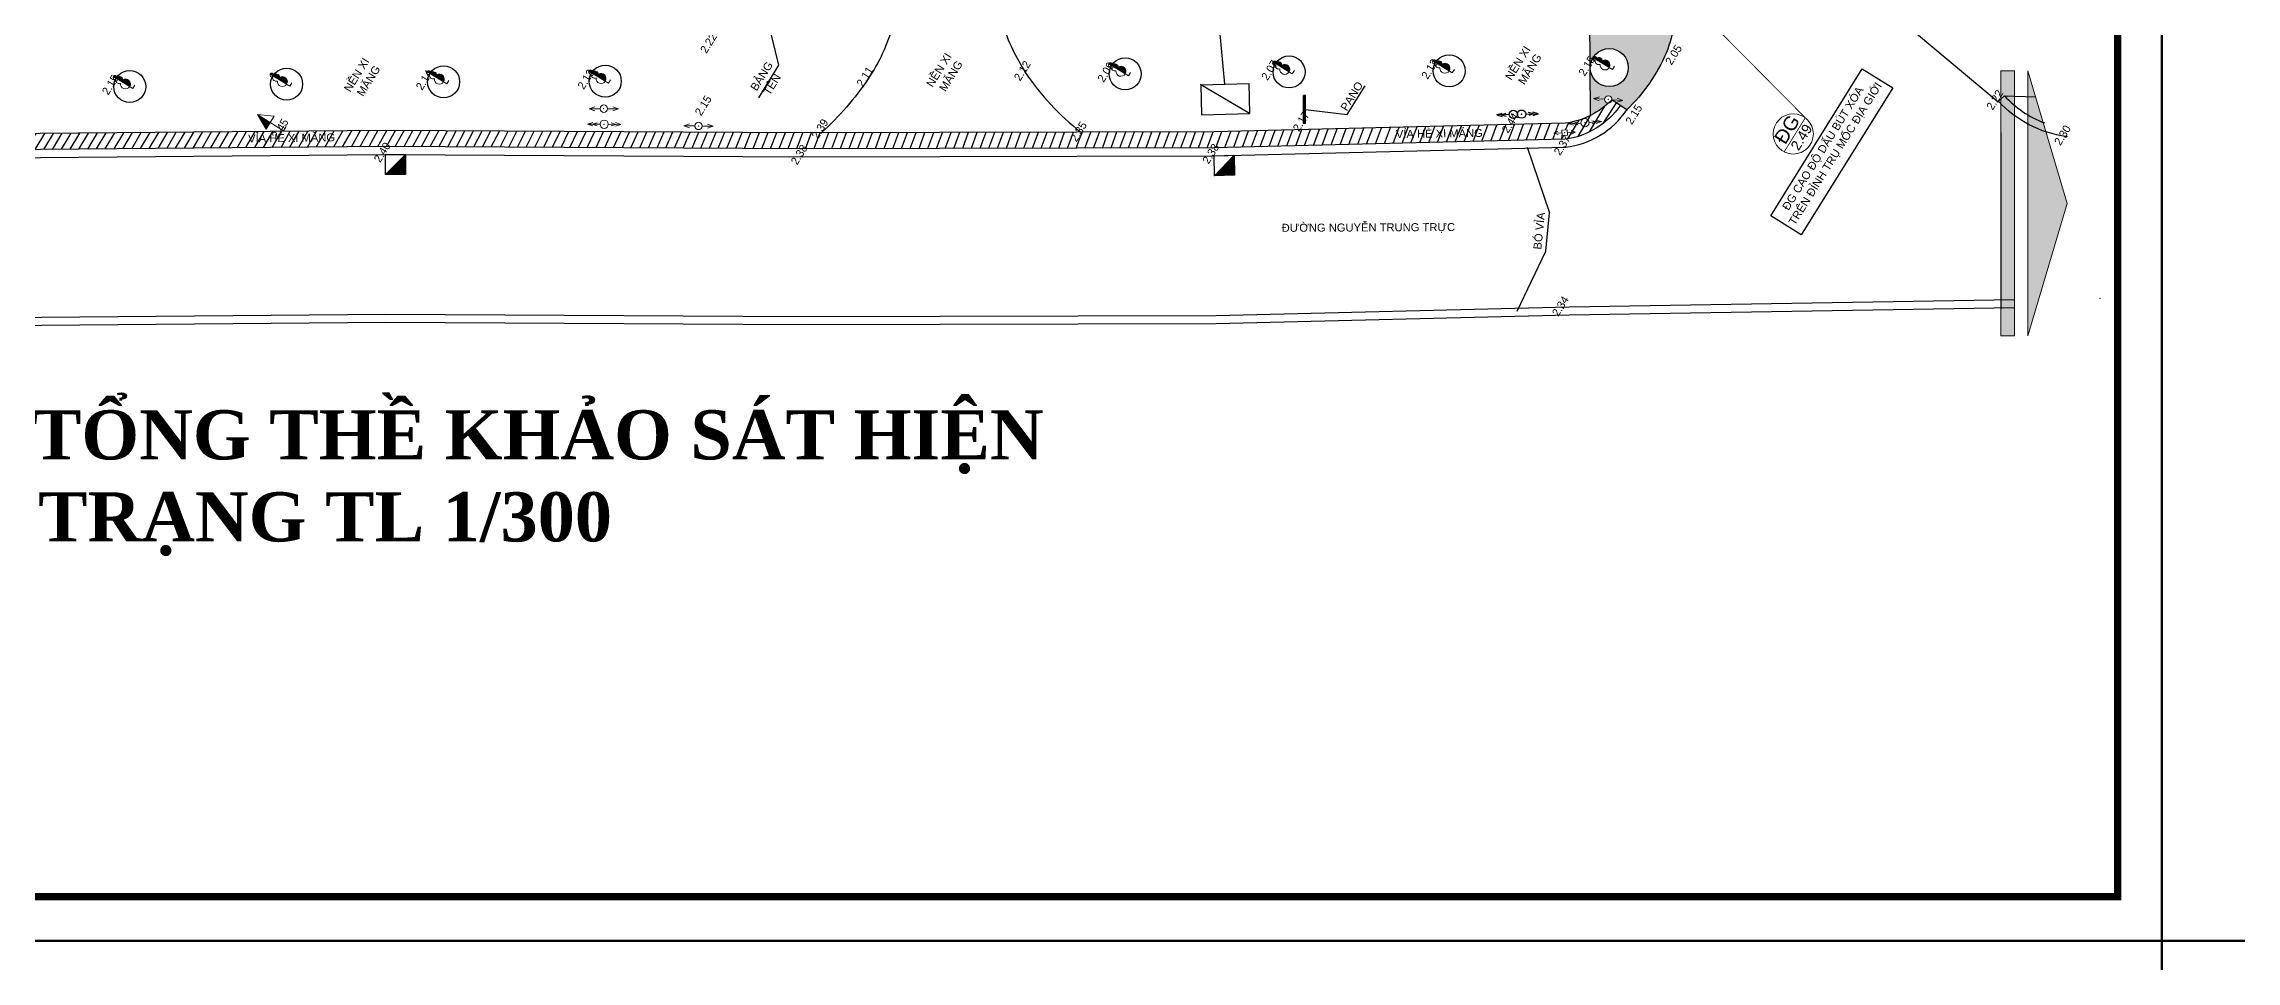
# Model space of a CAD drawing. Header units: millimetres. Extents: x -235021 to 808813, y -1893235 to 860440.
# Drawn here: x 30919 to 140506, y -1754826 to -1708974 of the extents above; entities that cross this region are included whole.
import ezdxf
from ezdxf.enums import TextEntityAlignment as Align

# ---------------------------------------------------------------- set-up
doc = ezdxf.new("R2010")
doc.units = ezdxf.units.MM
doc.header["$LTSCALE"] = 100
doc.linetypes.add('HIDDEN', pattern=[0.375, 0.25, -0.125])
doc.layers.get('0').update_dxf_attribs({"lineweight": 9})
for name, color, linetype in [('BO VIA', 3, 'Continuous'), ('BON CAY KIENG', 1, 'Continuous'), ('CAODO', 7, 'Continuous'), ('CHU', 2, 'Continuous'), ('CÐCOC', 1, 'Continuous'), ('GACH VIA HE', 3, 'Continuous'), ('HIEN', 7, 'Continuous'), ('KYHIEUCOC', 5, 'Continuous'), ('LE DUONG', 1, 'Continuous'), ('Nét thấy', 7, 'Continuous'), ('TENCOC', 1, 'Continuous')]:
    doc.layers.add(name, color=color, linetype=linetype)
for name, color, linetype, lineweight in [('CAYCO', 3, 'Continuous', 5), ('diem', 2, 'Continuous', 0), ('THEP CHIU LUC', 1, 'Continuous', 50)]:
    doc.layers.add(name, color=color, linetype=linetype, lineweight=lineweight)
doc.styles.add('CDMAYCOC', font='', dxfattribs={"height": 0.098425196850394})
doc.styles.add('GHICHU', font='', dxfattribs={"height": 2})
doc.styles.add('GHICHU2', font='', dxfattribs={"height": 2})
doc.styles.add('MB', font='')
doc.styles.add('TENMAYCOC', font='', dxfattribs={"height": 3.5})
doc.styles.get('CDMAYCOC').set_extended_font_data('VNI-Helve')
doc.styles.get('GHICHU').set_extended_font_data('VNI-Helve-Condense')
doc.styles.get('GHICHU2').set_extended_font_data('VNI-Helve-Condense')
doc.styles.get('MB').set_extended_font_data('VNI-Helve-Condense')
doc.styles.get('TENMAYCOC').set_extended_font_data('VNI-Helve')
doc.dimstyles.get("Standard").update_dxf_attribs({"dimtxt": 0.18, "dimasz": 0.18, "dimexe": 0.18, "dimexo": 0.0625, "dimgap": 0.09, "dimtad": 0, "dimtih": 1, "dimtoh": 1, "dimdec": 4, "dimzin": 0, "dimdsep": 46, "dimtxsty": 'Standard', "dimcen": 0.09, "dimadec": 0, "dimazin": 0, "dimtfac": 1, "dimtdec": 4, "dimtofl": 0, "dimtmove": 0, "dimatfit": 3, "dimfxl": 1, "dimtolj": 1, "dimtzin": 0, "dimarcsym": 0})

# ---------------------------------------------------------------- blocks, each defined once
blk = doc.blocks.new('DVHTHE')
for p, q in [((-1.404132919655581, 0.0009022622144669867), (-0.8739236121165561, 0.2357649939234818)), ((-0.3541329196555694, 0.0009022622144669867), (-1.404132919655581, 0.0009022622144669867)), ((-1.404132919655581, 0.0009022622144669867), (-0.8739236121165561, -0.2339604694945479)), ((0.3458670803444193, 0.0009022622144669867), (1.395867080344431, 0.0009022622144669867)), ((1.395867080344431, 0.0009022622144669867), (0.8656577728053776, 0.2357649939234818)), ((1.395867080344431, 0.0009022622144669867), (0.8656577728053776, -0.2339604694945479))]:
    blk.add_line(p, q)
blk.add_lwpolyline([(-0.3541329196555694, -0.3490977377855273), (0.3458670803444193, -0.3490977377855273), (0.3458670803444193, 0.3509022622144755), (-0.3541329196555694, 0.3509022622144755)], close=True)
blk.add_point((0, 0))
blk = doc.blocks.new('DTTTHE')
for p, q in [((-1.799869686285348, -0.01082891321929935), (-1.21730334590228, 0.1734619063078213)), ((-1.30502391270764, -0.01082891321929935), (-0.768955886871737, 0.1539952232540003)), ((1.305023912707668, -0.01082891321929935), (0.7689558868717654, 0.1539952232540003)), ((1.799869686285348, -0.01082891321929935), (1.21730334590228, 0.1734619063078213)), ((-1.799869686285348, -0.01082891321929935), (-1.21730334590228, -0.1951197327464058)), ((-0.4498696862853535, -0.01082891321929935), (-1.799869686285348, -0.01082891321929935)), ((-1.30502391270764, -0.01082891321929935), (-0.768955886871737, -0.1756530496925848)), ((0.4498696862853535, -0.01082891321929935), (1.799869686285348, -0.01082891321929935)), ((1.305023912707668, -0.01082891321929935), (0.7689558868717654, -0.1756530496925848)), ((1.799869686285348, -0.01082891321929935), (1.21730334590228, -0.1951197327464058))]:
    blk.add_line(p, q)
blk.add_circle((0, 0), 0.4499999999999993)
blk.add_point((0, 0))
blk = doc.blocks.new('DTHTHE')
for p, q in [((-1.59996547320236, -0.005255496742236687), (-0.966911243292401, 0.2101706654078157)), ((1.59996547320236, -0.005255496742236687), (0.9669112432923725, 0.2101706654078157)), ((-0.3999654732023714, -0.005255496742236687), (-1.59996547320236, -0.005255496742236687)), ((-1.59996547320236, -0.005255496742236687), (-0.966911243292401, -0.2206816588922749)), ((0.399965473202343, -0.005255496742236687), (1.59996547320236, -0.005255496742236687)), ((1.59996547320236, -0.005255496742236687), (0.9669112432923725, -0.2206816588922749))]:
    blk.add_line(p, q)
blk.add_circle((0, 0), 0.3999999999999986)
blk.add_point((0, 0))
blk = doc.blocks.new('DDTT1')
for p, q in [((-1.799869686248712, -0.01082891318947077), (-1.217303345911205, 0.1734619063790888)), ((-1.305023912689649, -0.01082891318947077), (-0.7689558868296444, 0.1539952233433723)), ((2.204763285233639, -0.01082891318947077), (1.668695259373635, 0.1539952233433723)), ((2.699609058792703, -0.01082891318947077), (2.117042718455195, 0.1734619063790888)), ((-1.799869686248712, -0.01082891318947077), (-1.217303345911205, -0.1951197327580303)), ((-0.4498696862719953, -0.01082891318947077), (-1.799869686248712, -0.01082891318947077)), ((-1.305023912689649, -0.01082891318947077), (-0.7689558868296444, -0.1756530497223139)), ((1.349609058815986, -0.01082891318947077), (2.699609058792703, -0.01082891318947077)), ((2.204763285233639, -0.01082891318947077), (1.668695259373635, -0.1756530497223139)), ((2.699609058792703, -0.01082891318947077), (2.117042718455195, -0.1951197327580303))]:
    blk.add_line(p, q)
for centre in [(0, 0), (0.8997393725439906, 0)]:
    blk.add_circle(centre, 0.4499999999999993)
for p in [(0, 0), (0.8997393725439906, 0)]:
    blk.add_point(p)
blk = doc.blocks.new('BBTGIAC')
blk.add_hatch(color=256).paths.add_polyline_path([(2.775557561562891e-17, 3.199999999999989), (-0.8000000000000113, 1.617909971268091), (0, 1.617909971268091)])
for p, q in [((0, 3.199999999999989), (-0.8000000000000114, 1.617909971268091)), ((0, 1.617909971268091), (0, 3.199999999999989)), ((0, 3.199999999999989), (0.799999999999983, 1.617909971268091)), ((0, 1.617909971268091), (-0.8000000000000114, 1.617909971268091)), ((0, 1.617909971268091), (0.799999999999983, 1.617909971268091)), ((0, 0), (0.00193128304525203, 1.617909971268091)), ((0, 0), (0.533385029538465, 0))]:
    blk.add_line(p, q)
blk = doc.blocks.new('CAYDL')
at = {"linetype": 'Continuous'}
blk.add_hatch(color=256, dxfattribs=at).paths.add_polyline_path([(0.2730896669155642, 1.660251213043928, 0.5693726601521445), (0.1762234897171492, 2.41734217087509, 0.684834325308665), (0, 2.871893779935299), (0, 0.469883415720855, 0.7965622496287439)])
for p, q in [((0, 2.87150458983167), (0, 0)), ((0, 0), (0.4967282140305826, 0))]:
    blk.add_line(p, q, dxfattribs=at)
for centre, radius, start, end in [((0, 2.610458247764701), 0.2614355321705987, 312.3812719101817, 227.6187280898183), ((0, 1.09639291237982), 0.6265094966589649, 115.841984444443, 64.15801555555699), ((0, 2.010052954237), 0.4437783504383233, 113.3968845450581, 232.0208978191353), ((0, 2.010052954237), 0.4437783504383233, 307.9791021808647, 66.60311545494193)]:
    blk.add_arc(centre, radius, start, end, dxfattribs=at)

msp = doc.modelspace()

# ---------------------------------------------------------------- hatches: boundary and pattern name
at = {"layer": 'CAYCO'}
for points in [[(129418.6089511024, -1710331.565573057), (128745.0108651171, -1710331.565573057), (128745.0108651171, -1723574.711085556), (129418.6089511024, -1723574.711085556)], [(130092.2070370877, -1710331.565573057), (130092.2070370877, -1723574.711085556), (132061.9794269169, -1716953.138329306)]]:
    msp.add_hatch(color=253, dxfattribs=at).paths.add_polyline_path(points)
at = {"layer": 'GACH VIA HE'}
h = msp.add_hatch(dxfattribs=at)
h.set_pattern_fill('ANGLE', color=256, scale=3000, angle=58.11958264428029)
h.set_pattern_definition([(58.11958264428029, (673102275.7399853, -1089275886.132417), (-700.5506050529251, 435.7222162800294), [599.9999999999998, -224.9999999999999]), (148.1195826442803, (673102275.7399853, -1089275886.132417), (-435.7222162800294, -700.5506050529251), [600, -224.9999999999999])])
edge = h.paths.add_edge_path()
edge.add_ellipse((76860.05380325578, -1677134.675692568), major_axis=(-116.9150775592063, -142.4946561534178), ratio=0.9999999998309419, start_angle=270.8416473992316, end_angle=327.94754514916787, ccw=False)
edge.add_ellipse((76860.05380325578, -1677134.675692568), major_axis=(-116.9150775592063, -142.4946561534178), ratio=0.9999999998309419, start_angle=449.3360151655633, end_angle=630.8416473992315, ccw=False)
edge.add_ellipse((76860.05380325578, -1677134.675692568), major_axis=(-116.9150775592063, -142.4946561534178), ratio=0.9999999998309419, start_angle=392.42743382617056, end_angle=449.3360151655633, ccw=False)
edge.add_line((76837.77919825935, -1677317.644827566), (86555.61841111869, -1685237.944894012))
edge.add_line((86555.61841111863, -1685237.944894012), (100620.3037408576, -1696836.851246423))
edge.add_line((100620.3037408576, -1696836.851246423), (110220.0561132292, -1704742.490524185))
edge.add_arc((107705.5268288539, -1706279.199251829), 2946.91893943473, 333.1411048262636, 391.43042734614085, ccw=False)
edge.add_line((110334.5377031146, -1707610.601917674), (108200.5766918884, -1707627.040940392))
edge.add_line((108200.5766918883, -1707627.040940392), (108220.0723952473, -1710157.791794854))
edge.add_arc((109170.0635493491, -1710161.891444643), 949.9999999999999, 58.119582644280285, 179.7527438321559, ccw=False)
edge.add_arc((109170.0635493491, -1710161.891444643), 949.9999999999999, -121.88041735571971, 58.119582644280285, ccw=False)
edge.add_arc((109170.0635493491, -1710161.891444643), 950, 181.1299976858469, 238.11958264428029, ccw=False)
edge.add_line((108220.2483014457, -1710180.626301206), (108238.4822407766, -1712547.586686883))
edge.add_arc((106424.7815615616, -1708951.061143465), 4027.965508570981, 296.7614646017494, 312.1526242315477)
edge.add_ellipse((109120.6909801834, -1711753.056909996), major_axis=(12.09589587099311, 183.92267858001), ratio=0.9999999998794763, start_angle=90.79088514240078, end_angle=186.029302811043, ccw=False)
edge.add_ellipse((109120.6909801834, -1711753.056909996), major_axis=(12.09589587099311, 183.92267858001), ratio=0.9999999998794763, start_angle=269.2852528467183, end_angle=450.79088514240084, ccw=False)
edge.add_line((109304.4484594499, -1711767.446183566), (109718.0697796511, -1712048.368599549))
edge.add_line((109718.069779651, -1712048.368599549), (110048.9668355295, -1712273.106532181))
edge.add_arc((103839.3281802703, -1705874.569167037), 8916.327306803116, 314.141645142631, 336.6151139657968)
edge.add_arc((102980.1356033455, -1706006.536750542), 9663.623554709506, 339.3562316585992, 357.6027057871033)
edge.add_line((112635.3016180943, -1706410.75134055), (112406.9407261224, -1706309.009986381))
edge.add_line((112406.9407261226, -1706309.009986381), (112529.030351173, -1706034.976916291))
edge.add_line((112529.0303511729, -1706034.976916291), (112661.1104413999, -1706093.822400375))
edge.add_arc((108616.8209190054, -1705923.994648422), 4047.853654256995, 357.5954490595766, 363.5703272863539)
edge.add_line((112656.8181465401, -1705671.920040825), (112526.0409178883, -1705566.148710938))
edge.add_line((112526.0409178881, -1705566.148710938), (112634.6472947037, -1705431.86618854))
edge.add_arc((108616.8209190057, -1705923.994648421), 4047.853654256995, 366.9831609235235, 384.6032535424177)
edge.add_arc((109407.8787559981, -1705709.265196753), 3241.99012596033, 386.9740301665834, 413.3767011524277)
edge.add_line((111341.8921304487, -1703107.325104385), (89923.6212032024, -1685461.467134729))
edge.add_line((89923.62120320252, -1685461.467134729), (68717.61499625864, -1668131.344320726))
edge.add_line((68717.6149962584, -1668131.344320726), (47605.37086205976, -1650633.43094178))
edge.add_arc((46008.92451524176, -1652901.487719266), 2773.575757784301, 414.8589413418236, 493.4565524034857)
edge.add_line((44101.24711656454, -1650888.15977113), (31918.59605199262, -1663445.101717205))
edge.add_line((31918.59605199262, -1663445.101717206), (32568.65841028758, -1664206.248174993))
edge.add_line((32568.6584102877, -1664206.248174992), (32776.59951576678, -1663990.006420011))
edge.add_line((32776.5995157666, -1663990.006420011), (43291.46971041203, -1653055.400771252))
edge.add_arc((46887.24897732679, -1656715.030455135), 5130.547530189417, 102.98306509463441, 134.4957879012935, ccw=False)
edge.add_line((45734.60452050529, -1651715.637620431), (67505.24069235008, -1669711.375189903))
edge.add_line((67505.24069235008, -1669711.375189903), (76685.33969277237, -1677193.402534707))
edge = h.paths.add_edge_path(flags=16)
edge.add_ellipse((53708.59709692514, -1657627.07206079), major_axis=(-145.1193363896164, 113.6408404176952), ratio=0.9999999999262095, start_angle=360.78430059050834, end_angle=719.2786712369104, ccw=False)
edge.add_ellipse((53418.25863243453, -1657399.969514379), major_axis=(-145.5612534094544, 113.0742407047444), ratio=0.9999999999249859, start_angle=180.5609369931065, end_angle=539.0553076395087, ccw=False)
edge.add_line((53271.68115134118, -1657288.391295942), (53271.48848640232, -1657288.24059356))
edge.add_ellipse((53418.25863243453, -1657399.969514379), major_axis=(-145.5612534094544, 113.0742407047444), ratio=0.9999999999249859, start_angle=180.5609369931065, end_angle=539.0553076395087, ccw=False)
edge.add_ellipse((53708.59709692514, -1657627.07206079), major_axis=(-145.1193363896164, 113.6408404176952), ratio=0.9999999999262095, start_angle=360.78430059050834, end_angle=719.2786712369104, ccw=False)
edge.add_line((53852.38314353325, -1657742.61599319), (53852.19047859439, -1657742.465290808))
edge = h.paths.add_edge_path(flags=16)
edge.add_ellipse((101575.6493540264, -1697134.679871705), major_axis=(-145.5612534094544, 113.0742407047444), ratio=0.9999999999249859, start_angle=180.5609369931065, end_angle=539.0553076395087, ccw=False)
edge.add_ellipse((101865.987818517, -1697361.782418116), major_axis=(-145.1193363896164, 113.6408404176952), ratio=0.9999999999262095, start_angle=360.78430059050834, end_angle=719.2786712369104, ccw=False)
edge.add_line((102009.7738651251, -1697477.326350516), (102009.5812001863, -1697477.175648134))
edge.add_ellipse((101865.987818517, -1697361.782418116), major_axis=(-145.1193363896164, 113.6408404176952), ratio=0.9999999999262095, start_angle=360.78430059050834, end_angle=719.2786712369104, ccw=False)
edge.add_ellipse((101575.6493540264, -1697134.679871705), major_axis=(-145.5612534094544, 113.0742407047444), ratio=0.9999999999249859, start_angle=180.5609369931065, end_angle=539.0553076395087, ccw=False)
edge.add_line((101429.0718729328, -1697023.101653269), (101428.8792079941, -1697022.950950887))
h.paths.add_polyline_path([(75455.7053210854, -1675421.114878985), (72551.90000826283, -1673060.682147408), (73049.97454892495, -1672447.950643558), (75953.77986174752, -1674808.383375134)], flags=24)
h.paths.add_polyline_path([(109659.3790347422, -1703514.673896835), (106755.5737219197, -1701154.241165259), (107253.648262582, -1700541.509661408), (110157.4535754046, -1702901.942392985)], flags=24)
h.paths.add_polyline_path([(36880.52024962427, -1658439.353434959), (39488.71199727501, -1655755.873645104), (40054.95264706295, -1656306.227776908), (37446.76089941198, -1658989.707566764)], flags=24)
at = {"layer": 'HIEN'}
h = msp.add_hatch(dxfattribs=at)
h.set_pattern_fill('ANSI31', color=256, scale=3000, angle=374.208846982239)
h.set_pattern_definition([(59.20884698223896, (673102275.7399853, -1089275886.132417), (-322.1396065130434, 191.9663353706102), [])])
h.paths.add_polyline_path([(25106.86400688533, -1713505.024932491), (25194.59449154022, -1713542.786508736), (24791.41683492414, -1713547.031133762), (24792.83170969505, -1713681.423686276), (24524.0466049253, -1713684.253435842), (24522.63173003169, -1713549.860883525), (24119.45407256344, -1713554.105508158), (24209.60312841553, -1713513.03224906), (11547.71422748594, -1713626.029213056), (2199.094510987168, -1713749.519066581), (-19993.00097610988, -1714175.148807056), (-21525.96747387224, -1714283.788241288, 0.201203303928724), (-19974.91531302221, -1714974.949061362), (2210.854810116813, -1714549.440649631), (11556.56702127145, -1714425.982056709), (47998.69856879092, -1714100.765962907), (68846.35256417631, -1714214.942048044), (89406.7290992788, -1714168.393383163), (106954.18791564, -1713743.978141825, 0.2151837874750818), (109718.069779651, -1712048.368599549), (109304.4484595899, -1711767.446183661, -0.3801437467034606), (109127.9806959732, -1711937.232702214, -0.1519292181262508), (106957.3154858823, -1712943.668531661), (89400.5300484465, -1713368.30934412), (68847.63572567818, -1713414.937072303), (47997.31960829161, -1713300.746417262)])
h.paths.add_polyline_path([(106802.6855122577, -1713281.117606276), (107071.2508198852, -1713269.887480472), (107082.4809456137, -1713538.45278778), (106813.9156381094, -1713549.682913385)], flags=16)
h.paths.add_polyline_path([(41025.96105300705, -1713408.05496928), (45535.22081258195, -1713346.036963155), (45544.95427754964, -1714053.746293744), (41035.69451797474, -1714115.76429987)], flags=24)
h.paths.add_polyline_path([(-15019.43736634566, -1714095.724137885), (-10510.25212690607, -1714028.505928858), (-10499.70251202025, -1714736.203563883), (-15008.88775145961, -1714803.42177291)], flags=24)
h.paths.add_polyline_path([(98400.36770148459, -1713186.297760803), (102909.6274610595, -1713124.279754678), (102919.3609260269, -1713831.989085267), (98410.10116645228, -1713894.007091393)], flags=24)
h = msp.add_hatch(color=256, dxfattribs=at)
h.dxf.hatch_style = 1
h.paths.add_polyline_path([(47993.91144185071, -1715500.760742632), (48993.89644469973, -1715506.237347301), (48999.3730500103, -1714506.252344302)])
h = msp.add_hatch(color=256, dxfattribs=at)
h.dxf.hatch_style = 1
h.paths.add_polyline_path([(89440.58058305806, -1715567.984064493), (90440.28821265348, -1715543.804428979), (90416.10857762024, -1714544.096799272)])

# ---------------------------------------------------------------- linework, layer by layer
msp.add_circle((118366.0372648388, -1713477.240046968), 1005.725084939122)
at = {"layer": 'BO VIA'}
msp.add_lwpolyline([(132068.2404932008, -1713605.470790434), (132016.366281759, -1713604.001081386, -0.1774259531962984), (128629.0129014084, -1711840.25476231), (128924.5242678029, -1711570.675400542, 0.1186318594691509), (130920.3648109612, -1712921.782678172, 0.1186318594691509)], format="xyb", dxfattribs=at)
msp.add_lwpolyline([(2210.854800340952, -1714549.440642865), (-19974.91531302221, -1714974.949061362, -0.201203303928724), (-21525.96747387224, -1714283.788241288), (-21817.41410124465, -1714557.75696832, 0.2020653777913407), (-19975.15288179088, -1715375.027180342), (2218.525125512388, -1714949.367093706), (11560.99349939055, -1714825.958486145), (47999.38804662949, -1714500.775739166), (68845.71094735526, -1714614.944530205), (89416.40094769094, -1714568.276434441), (106983.8148661521, -1714143.378545602, 0.2164462790111653), (110048.9668355295, -1712273.106532181), (109718.069779651, -1712048.368599549, -0.2151837874750819), (106954.18791564, -1713743.978141825), (89406.72909363825, -1714168.393382534), (68846.35254535149, -1714214.942045247), (47998.69856715272, -1714100.765964219), (11556.56706054579, -1714425.982060573)], format="xyb", close=True, dxfattribs=at)
at = {"layer": 'BO VIA', "color": 253}
msp.add_lwpolyline([(128745.0108651171, -1713413.703248001), (128745.0108651171, -1722217.23447196)], dxfattribs=at)
at = {"layer": 'BO VIA'}
for points in [[(129418.6089511024, -1721767.65133973), (107160.4774040314, -1722141.445305639), (89522.20684446255, -1722568.056983143), (68832.8789887731, -1722614.994228983), (48013.17763474304, -1722500.971235983), (11649.52227852936, -1722825.486997077), (2348.062610045774, -1722948.35390332), (-19856.16558417515, -1723374.216335639), (-36411.85754848551, -1723549.227401989), (-38395.25944478641, -1723578.523459842)], [(129418.6089511024, -1722167.707740715), (107168.6716878356, -1722541.364095218), (89527.49713919056, -1722968.046010447), (68832.2373907764, -1723014.996713941), (48013.86711422005, -1722900.98101093), (11653.94871737389, -1723225.46342265), (2354.539484273177, -1723348.303243821), (-19850.21621936141, -1723774.175793335), (-36406.78963412554, -1723949.196177494), (-38395.25944478641, -1723978.567091555)]]:
    msp.add_lwpolyline(points, dxfattribs=at)
at = {"layer": 'BON CAY KIENG'}
for centre in [(101165.4979258608, -1710325.653119048), (43056.03267145553, -1710991.722078493), (50901.89822216472, -1710873.697665886), (58982.09962053457, -1710839.008182278), (84972.73267652304, -1710477.358701878), (93163.35680584237, -1710380.630355466)]:
    msp.add_circle(centre, 799.9999999999999, dxfattribs=at)
at = {"layer": 'CAYCO', "color": 253}
msp.add_lwpolyline([(129418.6089511024, -1723574.711085556), (128745.0108651171, -1723574.711085556), (128745.0108651171, -1710331.565573057), (129418.6089511024, -1710331.565573057)], close=True, dxfattribs=at)
msp.add_lwpolyline([(130092.2070370877, -1723574.711085556), (130092.2070370877, -1710331.565573057), (132061.9794269169, -1716953.138329306), (130092.2070370877, -1723574.711085556)], dxfattribs=at)
at = {"layer": 'Defpoints', "linetype": 'HIDDEN', "ltscale": 20}
for points in [[(136796.3429025837, -1753813.335032267), (136796.3429025837, -1622349.477938268), (-49112.14187681273, -1622349.477938268), (-49112.14187681273, -1753813.335032267)], [(322704.8276819797, -1753813.335032267), (322704.8276819797, -1622349.477938268), (136796.3429025836, -1622349.477938268), (136796.3429025836, -1753813.335032267)], [(136796.3429025837, -1885277.192126266), (136796.3429025837, -1753813.335032267), (-49112.14187681273, -1753813.335032267), (-49112.14187681273, -1885277.192126266)]]:
    msp.add_lwpolyline(points, close=True, dxfattribs=at)
at = {"layer": 'diem'}
for p in [(112023.2626269769, -1709413.511044781), (79995.72599821608, -1710424.718000749), (84172.79399536876, -1710487.263554083), (92363.41812468809, -1710390.53520767), (100365.5592447068, -1710335.557971252), (108220.2483013994, -1710180.626299982), (34410.22843965399, -1711119.651343205), (50101.95954101044, -1710883.60251809), (58182.16093938076, -1710848.913034483), (72130.42046389636, -1710717.896879514), (88749.4368000892, -1711015.019783811), (110048.9668355295, -1712273.106532181), (128607.9711575154, -1711878.481928383), (128629.0129014084, -1711840.25476231), (42896.19269190356, -1713318.133708594), (58720.3421778637, -1712996.042037342), (63459.9989559208, -1713079.938554301), (69884.57280903682, -1713330.926215469), (82805.42797146132, -1713467.681000815), (93937.27842368069, -1712953.363481059), (104383.1234868066, -1713034.566411202), (108161.0995239005, -1712901.88233756), (131994.705880987, -1713643.415897194), (47999.38804662949, -1714500.775739166), (68845.71094735526, -1714614.944530205), (89416.40094769094, -1714568.276434441), (106983.8148661521, -1714143.378545602), (106891.9696852183, -1722188.451911554), (133702.9065955183, -1721695.702595772)]:
    msp.add_point(p, dxfattribs=at)
at = {"layer": 'HIEN'}
for p, q in [((108238.4822407775, -1712547.586686971), (108200.5766918883, -1707627.040940394)), ((88749.4368000892, -1711015.019783811), (91148.73511178, -1710956.988659099)), ((91185.00456479378, -1712456.550104016), (88749.4368000892, -1711015.019783811)), ((88749.4368000892, -1711015.019783811), (88785.70625310251, -1712514.581228729)), ((91148.73511178, -1710956.988659099), (91185.00456479378, -1712456.550104016)), ((93991.84752562456, -1711553.534129603), (93891.84805837204, -1711553.207746185)), ((88785.70625310251, -1712514.581228729), (91185.00456479378, -1712456.550104016)), ((93987.27815730707, -1712953.526672768), (93887.27869005455, -1712953.20028935)), ((47993.91144185071, -1715500.760742632), (48999.3730500103, -1714506.252344302)), ((89440.5805830583, -1715567.984064493), (90416.10857762024, -1714544.096799272))]:
    msp.add_line(p, q, dxfattribs=at)
at = {"layer": 'HIEN', "const_width": 99.99999999999999}
msp.add_lwpolyline([(93937.27842368069, -1712953.363481059), (93941.84779199818, -1711553.370937894)], dxfattribs=at)
at = {"layer": 'HIEN'}
for points in [[(93887.27869005455, -1712953.20028935), (93891.84805837204, -1711553.207746185)], [(93987.27815730707, -1712953.526672768), (93991.84752562456, -1711553.534129603)], [(128924.5242678029, -1711570.675400542), (130473.8732022647, -1711614.571820056)]]:
    msp.add_lwpolyline(points, dxfattribs=at)
msp.add_lwpolyline([(109718.069779651, -1712048.368599549), (109304.4484595899, -1711767.446183661, -0.1675186582883499), (106957.3154866598, -1712943.668531734), (106957.3154855617, -1712943.668531736), (89400.5300631735, -1713368.309352183), (68847.63574128272, -1713414.937075428), (47997.31960827345, -1713300.746414646), (11547.71418253565, -1713626.029209502), (2199.094502768945, -1713749.5190723), (-19993.00097617134, -1714175.148807155), (-21525.96747387224, -1714283.788241288)], format="xyb", dxfattribs=at)
for points in [[(47999.38804662949, -1714500.775739166), (48999.3730500103, -1714506.252344302), (48993.89644469996, -1715506.237347301), (47993.91144185071, -1715500.760742632)], [(89416.40094769094, -1714568.276434441), (90416.10857762024, -1714544.096799272), (90440.28821265348, -1715543.804428979), (89440.5805830583, -1715567.984064493)]]:
    msp.add_lwpolyline(points, close=True, dxfattribs=at)
for centre, radius in [((109170.0635493491, -1710161.891444643), 949.9999999999999), ((35210.16712080804, -1711109.746491001), 799.9999999999999)]:
    msp.add_circle(centre, radius, dxfattribs=at)
at = {"layer": 'KYHIEUCOC', "linetype": 'Continuous'}
for points, const_width in [([(112926.2592348349, -1706579.677837657), (118969.6004280683, -1712672.756079211)], 39.59999999999997), ([(118969.6004280683, -1712672.756079211), (117911.2970430232, -1714374.287580295)], 39.59999999999999)]:
    msp.add_lwpolyline(points, dxfattribs=dict(at, const_width=const_width))
at = {"layer": 'LE DUONG'}
msp.add_lwpolyline([(51636.18583770632, -1632599.649731253), (49002.22953202412, -1635368.498519594), (45009.95098719141, -1640812.146011946), (45415.70009567286, -1643282.015980297), (71518.53536784207, -1664669.422011943), (92615.43579896493, -1681936.394769164), (116369.8095486755, -1701608.754306294), (128607.9711575154, -1711878.481928383)], dxfattribs=at)
for points in [[(32568.6584102877, -1664206.248174992), (31918.59605199262, -1663445.101717206), (44101.24711656454, -1650888.15977113, -0.3570558508102576), (47605.37086205976, -1650633.43094178), (68717.61499626562, -1668131.344320731), (89923.62120318832, -1685461.467134717), (111341.8921304487, -1703107.325104385, -0.1157157580870133), (112297.1799344053, -1704238.741930266, -0.1383604153416163), (112635.3016180943, -1706410.75134055, -0.07978390637419396), (112023.2626269769, -1709413.511044781, -0.09837451761560369), (110048.9668355295, -1712273.106532181, -14.3619057665111)], [(73355.27839081129, -1708057.486373726, -0.0784002321237498), (72130.42046389636, -1710717.896879514, -0.05756999641034414), (69795.96140413708, -1713412.78563795)], [(78835.62235051487, -1707976.739339202, 0.06392809012452218), (79995.72599821608, -1710424.718000749, 0.07961593706260273), (82744.77101852768, -1713383.409069297)]]:
    msp.add_lwpolyline(points, format="xyb", dxfattribs=at)
msp.add_lwpolyline([(117244.3356235565, -1717574.267259161), (121812.0471105792, -1710230.338199816), (123336.9350144516, -1711178.774375963), (118769.2235274289, -1718522.703435308)], close=True, dxfattribs=at)
at = {"layer": 'Nét thấy', "color": 3, "const_width": 376.4646816782766}
for points in [[(134583.1466552087, -1624562.674185641), (-40259.35688731761, -1624562.674185641), (-40259.35688731761, -1751600.138784894), (134583.1466552087, -1751600.138784894)], [(134583.1466552101, -1624562.674185641), (-40259.35688731738, -1624562.674185641), (-40259.35688731738, -1751600.138784894), (134583.1466552101, -1751600.138784894)]]:
    msp.add_lwpolyline(points, close=True, dxfattribs=at)
at = {"layer": 'THEP CHIU LUC'}
for points in [[(136796.3429025837, -1622349.477938268), (-49112.14187681273, -1622349.477938268), (-49112.14187681273, -1753813.335032267), (136796.3429025837, -1753813.335032267)], [(322704.8276819797, -1622349.477938268), (136796.3429025836, -1622349.477938268), (136796.3429025836, -1753813.335032267), (322704.8276819797, -1753813.335032267)], [(136796.3429025837, -1753813.335032267), (-49112.14187681273, -1753813.335032267), (-49112.14187681273, -1885277.192126266), (136796.3429025837, -1885277.192126266)]]:
    msp.add_lwpolyline(points, close=True, dxfattribs=at)

# ---------------------------------------------------------------- block references
for name, p, xscale, yscale, zscale, rotation in [('CAYDL', (109329.6645728799, -1710261.158665586), 400.0000000000201, 400.0000000000201, 400.0000000000201, 58.11958264426761), ('CAYDL', (35369.76814433862, -1711209.013711944), 400.0000000000201, 400.0000000000201, 400.0000000000201, 58.11958264426761), ('CAYDL', (43215.63369498611, -1711090.989299436), 400.0000000000201, 400.0000000000201, 400.0000000000201, 58.11958264426761), ('CAYDL', (51061.4992456953, -1710972.964886828), 400.0000000000201, 400.0000000000201, 400.0000000000201, 58.11958264426761), ('CAYDL', (59141.70064406539, -1710938.275403221), 400.0000000000201, 400.0000000000201, 400.0000000000201, 58.11958264426761), ('CAYDL', (85132.33370005363, -1710576.625922821), 400.0000000000201, 400.0000000000201, 400.0000000000201, 58.11958264426761), ('CAYDL', (93322.95782937296, -1710479.897576408), 400.0000000000201, 400.0000000000201, 400.0000000000201, 58.11958264426761), ('CAYDL', (101325.0989493914, -1710424.92033999), 400.0000000000201, 400.0000000000201, 400.0000000000201, 58.11958264426761), ('DTHTHE', (109120.6909801834, -1711753.056909996), 460.7999998968289, 460.7999999522581, 460.8, 356.2753618355794), ('BBTGIAC', (42896.19269190356, -1713318.133708594), 479.9999999999947, 479.9999999999947, 479.9999999999947, 58.11958264427852), ('DTTTHE', (58927.65799753508, -1712991.761789057), 460.8000000327301, 460.7999999522581, 460.8, 359.8038490955862), ('DTHTHE', (58909.12363726064, -1712215.016044255), 460.800000052863, 460.7999999522581, 460.8, 359.7865643010136), ('DTTTHE', (107954.0057258471, -1712912.38607151), 460.7999999975415, 460.7999999522581, 460.7999999975415, 4.282449543913765), ('DTHTHE', (63644.3107887432, -1713078.203398141), 460.800000052863, 460.7999999522581, 460.8, 359.7865643010136), ('DVHTHE', (106944.1833595531, -1713410.065058687), 383.9999999523822, 384.0000000000873, 384.0000000000001, 2.394442498551611)]:
    msp.add_blockref(name, p, dxfattribs=dict(xscale=xscale, yscale=yscale, zscale=zscale, rotation=rotation))
at = {"layer": 'HIEN', "xscale": 460.7999999391835, "yscale": 460.7999999522581, "zscale": 460.7999999999999, "rotation": 1.385526079965301}
msp.add_blockref('DDTT1', (104371.8652076283, -1712498.693679515), dxfattribs=at)

# ---------------------------------------------------------------- texts
at = {"char_height": 399.9999999999999, "attachment_point": 1}
for s, insert, rotation, style in [('{\\fArial|b0|i0|c0|p34;NỀN XI \\P MĂNG}', (74998.61638561962, -1710964.410160094), 58.11958264428029, 'GHICHU2'), ('{\\fArial|b0|i0|c0|p34;NỀN XI \\P MĂNG}', (103938.5139377725, -1710618.999392269), 58.11958264428029, 'GHICHU2'), ('{\\fArial|b0|i0|c0|p34;NỀN XI \\P MĂNG}', (45888.50076853787, -1711206.795699775), 58.11958264428029, 'GHICHU2'), ('{\\fArial|b0|i0|c0|p34;PANO}', (95708.06906885095, -1712155.456909433), 58.11958264428029, 'GHICHU'), ('{\\fArial|b0|i0|c0|p34;BÓ VỈA}', (105372.5127956877, -1719229.895449325), 84.19120600228683, 'GHICHU')]:
    msp.add_mtext(s, dxfattribs=dict(at, insert=insert, rotation=rotation, style=style))
at = {"char_height": 399.9999999999999, "width": 4617.903772021368, "attachment_point": 1, "style": 'GHICHU'}
for insert, rotation in [((41127.32681429572, -1713506.670294934), 0.78796657736239), ((98501.73346277326, -1713284.913086457), 0.7879665773624059)]:
    msp.add_mtext('{\\fArial|b0|i0|c0|p34;VỈA HÈ XI MĂNG}', dxfattribs=dict(at, insert=insert, rotation=rotation))
at = {"layer": 'CAODO'}
for s, p in [('2.22', (64313.63108291989, -1709042.676155807)), ('2.05', (112554.8082740549, -1709625.861280213)), ('2.15', (34410.22843965399, -1711119.651343205)), ('2.14', (50101.95954101044, -1710883.60251809)), ('2.13', (58182.16093938076, -1710848.913034483)), ('2.11', (72130.42046389636, -1710717.896879514)), ('2.12', (79995.72599821608, -1710424.718000749)), ('2.09', (84172.79399536876, -1710487.263554083)), ('2.07', (92363.41812468809, -1710390.53520767)), ('2.12', (100365.5592447068, -1710335.557971252)), ('2.15', (108220.2483013994, -1710180.626299982)), ('2.15', (64048.21355163096, -1712161.409570811)), ('2.22', (128607.9711575154, -1711878.481928383)), ('2.45', (42896.19269190356, -1713318.133708594)), ('2.39', (69884.57280903682, -1713330.926215469)), ('2.17', (93937.27842368069, -1712953.363481059)), ('2.44', (104383.1234868066, -1713034.566411202)), ('2.15', (110569.2764113965, -1712605.825418634)), ('2.40', (47999.38804662949, -1714500.775739166)), ('2.35', (82805.42797146132, -1713467.681000815)), ('2.37', (106983.8148661521, -1714143.378545602)), ('2.30', (131994.705880987, -1713643.415897194)), ('2.38', (68845.71094735526, -1714614.944530205)), ('2.38', (89416.40094769094, -1714568.276434441)), ('2.34', (106891.9696852183, -1722188.451911554))]:
    msp.add_text(s, height=399.9999999999999, rotation=58.11958264316836, dxfattribs=at).set_placement(p, align=Align.CENTER)
at = {"layer": 'CHU', "insert": (44974.65489425149, -1730935.30745642), "char_height": 2459.694429556296, "width": 77517.49317693285, "attachment_point": 5, "style": 'MB'}
msp.add_mtext('{\\fTimes New Roman|b1|i0|c0|p18;MẶT BẰNG TỔNG THỀ KHẢO SÁT HIỆN TRẠNG TL 1/300}', dxfattribs=at)
at = {"layer": 'CÐCOC', "color": 1, "linetype": 'Continuous', "style": 'CDMAYCOC'}
msp.add_text('2.49', height=499.9999999999999, rotation=58.11958264316836, dxfattribs=at).set_placement((118564.1914091459, -1713506.462975465), align=Align.TOP_CENTER)
at = {"layer": 'LE DUONG', "char_height": 399.9999999999999, "attachment_point": 1, "style": 'GHICHU'}
for s, insert, rotation in [('{\\fArial|b0|i0|c0|p34;BẢNG \\P TÊN}', (66208.17126133735, -1711152.533479246), 58.11958264428029), ('{\\fArial|b0|i0|c0|p34;   ĐG CAO ĐỘ DẤU BÚT XÓA\\PTRÊN ĐỈNH TRỤ MỐC ĐỊA GIỚI}', (117542.0926606474, -1717518.92817044), 58.11958264428029), ('{\\fArial|b0|i0|c0|p34;ĐƯỜNG NGUYỄN TRUNG TRỰC}', (92793.63358574989, -1717970.34523136), 0.25932154763514387)]:
    msp.add_mtext(s, dxfattribs=dict(at, insert=insert, rotation=rotation))
at = {"layer": 'TENCOC', "linetype": 'Continuous', "style": 'TENMAYCOC'}
msp.add_text('ÑG', height=700.0000000000001, rotation=58.11958264316836, dxfattribs=at).set_placement((117755.2426304047, -1713061.212803609), align=Align.TOP_CENTER)

# ---------------------------------------------------------------- leaders
for points in [[(105065.7440985772, -1714139.574318233), (106187.5515688439, -1717422.232821791)], [(104573.2573490301, -1722344.440481013), (105993.2772266385, -1719331.91269344), (106187.5515688439, -1717422.232821791)]]:
    msp.add_leader(points, dimstyle='Standard', override={"dimgap": 0.09, "dimtad": 0})
at = {"layer": 'HIEN'}
for points in [[(89949.0859559346, -1710986.004221455), (89572.36432185117, -1706872.600299935), (91651.88797378959, -1703529.159230933)], [(93989.5628414657, -1712253.530401185), (96073.70143613988, -1712503.724671895), (96967.04239303013, -1711067.418409591)]]:
    msp.add_leader(points, dimstyle='Standard', override={"dimgap": 0.09, "dimtad": 0}, dxfattribs=at)
at = {"layer": 'LE DUONG'}
msp.add_leader([(67126.06875430979, -1707928.816515117), (67647.53018276254, -1710047.667629038), (66638.24752701586, -1711670.38400368)], dimstyle='Standard', override={"dimgap": 0.09, "dimtad": 0}, dxfattribs=at)

doc.saveas('drawing.dxf')
